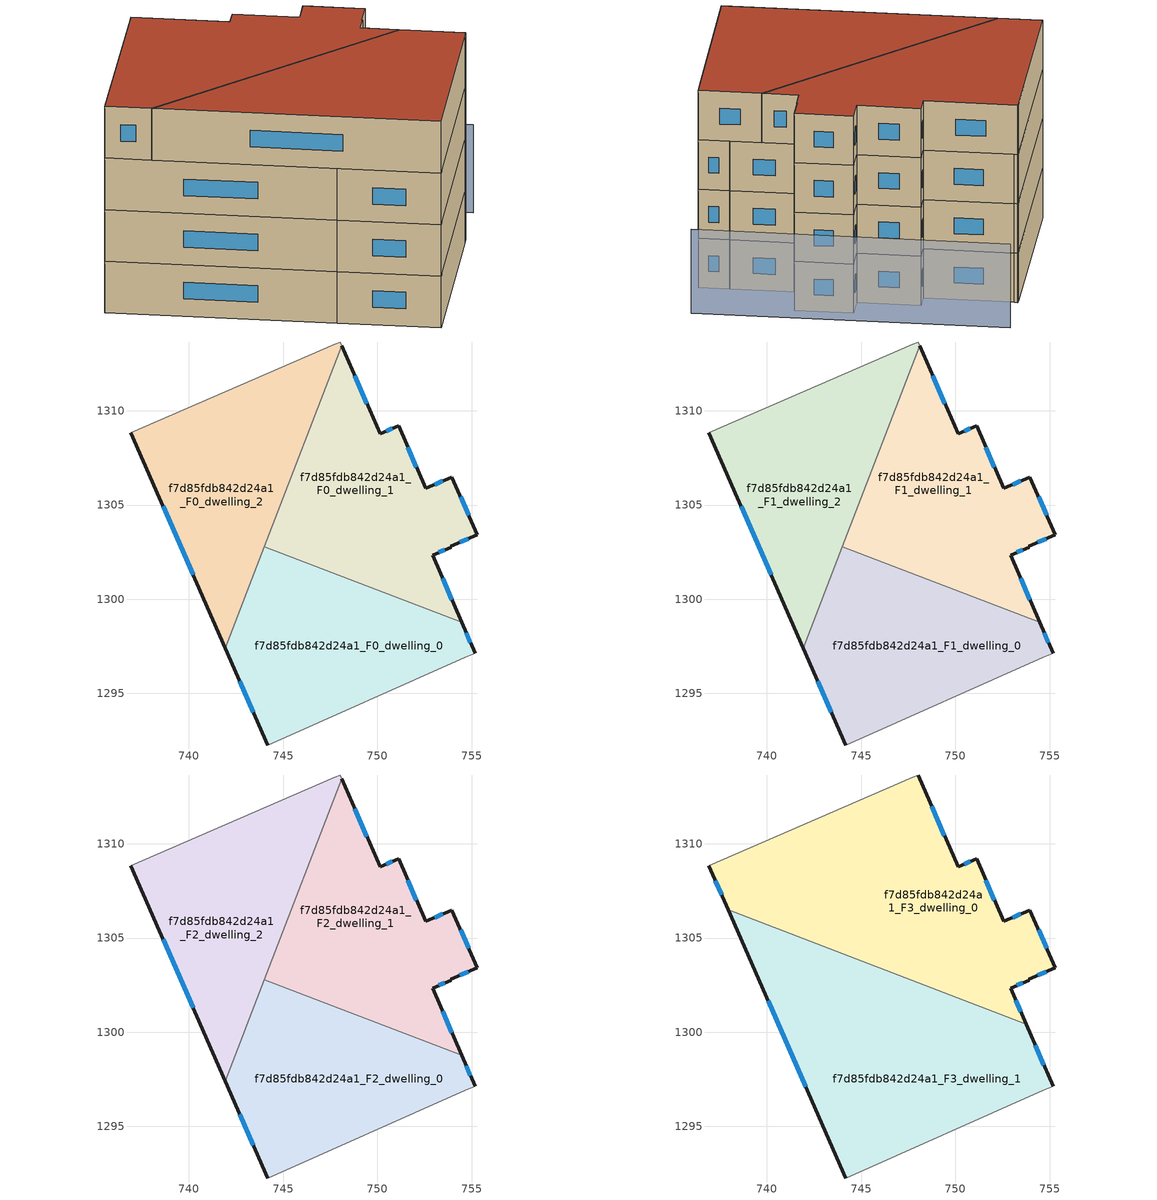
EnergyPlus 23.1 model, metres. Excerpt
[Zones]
f7d85fdb842d24a1_F0_dwelling_0
 floor ground (EU_floor_Construction): 754.48,1298.77 755.19,1297.14 754.66,1296.91 744.19,1292.26 741.94,1297.4 744.01,1302.79 z0
 wall outside (EU_wall_Construction): 755.19,1297.14 754.48,1298.77 / 741.94,1297.4 744.19,1292.26 z0:3
 wall adiabatic (EU_wall_Construction): 744.19,1292.26 754.66,1296.91 755.19,1297.14 z0:3
 wall to f7d85fdb842d24a1_F0_dwelling_1 (EU_wall_Construction): 754.48,1298.77 744.01,1302.79 z0:3
 wall to f7d85fdb842d24a1_F0_dwelling_2 (EU_wall_Construction): 744.01,1302.79 741.94,1297.4 z0:3
 window (EU_Window_Construction): 754.95,1297.69 754.72,1298.21 / 742.7,1295.65 743.42,1294.01 z1.02:1.98
f7d85fdb842d24a1_F0_dwelling_1
 floor ground (EU_floor_Construction): 751.13,1309.21 752.56,1305.88 753.96,1306.49 755.3,1303.42 753.9,1302.82 753.92,1302.76 752.94,1302.34 754.48,1298.77 744.01,1302.79 748.11,1313.46 750.14,1308.78 z0
 wall outside (EU_wall_Construction): 754.48,1298.77 752.94,1302.34 753.92,1302.76 753.9,1302.82 755.3,1303.42 753.96,1306.49 752.56,1305.88 751.13,1309.21 750.14,1308.78 748.11,1313.46 z0:3
 wall to f7d85fdb842d24a1_F0_dwelling_2 (EU_wall_Construction): 748.11,1313.46 744.01,1302.79 z0:3
 window (EU_Window_Construction): 750.79,1309.06 750.48,1308.92 / 752.07,1307.01 751.62,1308.07 / 753.49,1306.28 753.04,1306.09 / 754.84,1304.46 754.42,1305.44 / 754.37,1303.02 754.82,1303.21 / 753.27,1302.48 753.58,1302.62 / 753.96,1299.98 753.46,1301.12 / 749.45,1310.37 748.8,1311.87 z1.02:1.98
f7d85fdb842d24a1_F0_dwelling_2
 floor ground (EU_floor_Construction): 748.03,1313.65 748.11,1313.46 741.94,1297.4 736.93,1308.83 747.75,1313.54 z0
 wall outside (EU_wall_Construction): 736.93,1308.83 741.94,1297.4 z0:3
 wall adiabatic (EU_wall_Construction): 748.11,1313.46 748.03,1313.65 747.75,1313.54 736.93,1308.83 z0:3
 window (EU_Window_Construction): 738.63,1304.94 740.23,1301.29 z1.02:1.98
f7d85fdb842d24a1_F1_dwelling_0
 floor to f7d85fdb842d24a1_F0_dwelling_0 (EU_floor_Construction): 754.48,1298.77 755.19,1297.14 754.66,1296.91 744.19,1292.26 741.94,1297.4 744.01,1302.79 z3
 wall outside (EU_wall_Construction): 755.19,1297.14 754.48,1298.77 / 741.94,1297.4 744.19,1292.26 z3:6
 wall adiabatic (EU_wall_Construction): 744.19,1292.26 754.66,1296.91 755.19,1297.14 z3:6
 wall to f7d85fdb842d24a1_F1_dwelling_1 (EU_wall_Construction): 754.48,1298.77 744.01,1302.79 z3:6
 wall to f7d85fdb842d24a1_F1_dwelling_2 (EU_wall_Construction): 744.01,1302.79 741.94,1297.4 z3:6
 window (EU_Window_Construction): 754.95,1297.69 754.72,1298.21 / 742.7,1295.65 743.42,1294.01 z4.02:4.98
f7d85fdb842d24a1_F1_dwelling_1
 floor to f7d85fdb842d24a1_F0_dwelling_1 (EU_floor_Construction): 751.13,1309.21 752.56,1305.88 753.96,1306.49 755.3,1303.42 753.9,1302.82 753.92,1302.76 752.94,1302.34 754.48,1298.77 744.01,1302.79 748.11,1313.46 750.14,1308.78 z3
 wall outside (EU_wall_Construction): 754.48,1298.77 752.94,1302.34 753.92,1302.76 753.9,1302.82 755.3,1303.42 753.96,1306.49 752.56,1305.88 751.13,1309.21 750.14,1308.78 748.11,1313.46 z3:6
 wall to f7d85fdb842d24a1_F1_dwelling_2 (EU_wall_Construction): 748.11,1313.46 744.01,1302.79 z3:6
 window (EU_Window_Construction): 750.79,1309.06 750.48,1308.92 / 752.07,1307.01 751.62,1308.07 / 753.49,1306.28 753.04,1306.09 / 754.84,1304.46 754.42,1305.44 / 754.37,1303.02 754.82,1303.21 / 753.27,1302.48 753.58,1302.62 / 753.96,1299.98 753.46,1301.12 / 749.45,1310.37 748.8,1311.87 z4.02:4.98
f7d85fdb842d24a1_F1_dwelling_2
 floor to f7d85fdb842d24a1_F0_dwelling_2 (EU_floor_Construction): 748.03,1313.65 748.11,1313.46 741.94,1297.4 736.92,1308.83 747.75,1313.54 z3
 wall outside (EU_wall_Construction): 736.93,1308.83 741.94,1297.4 z3:6
 wall adiabatic (EU_wall_Construction): 748.11,1313.46 748.03,1313.65 747.75,1313.54 736.93,1308.83 z3:6
 window (EU_Window_Construction): 738.63,1304.94 740.23,1301.29 z4.02:4.98
f7d85fdb842d24a1_F2_dwelling_0
 floor to f7d85fdb842d24a1_F1_dwelling_0 (EU_floor_Construction): 754.48,1298.77 755.19,1297.14 754.66,1296.91 744.19,1292.26 741.94,1297.4 744.01,1302.79 z6
 wall outside (EU_wall_Construction): 755.19,1297.14 754.48,1298.77 / 741.94,1297.4 744.19,1292.26 z6:9
 wall adiabatic (EU_wall_Construction): 744.19,1292.26 754.66,1296.91 755.19,1297.14 z6:9
 wall to f7d85fdb842d24a1_F2_dwelling_1 (EU_wall_Construction): 754.48,1298.77 744.01,1302.79 z6:9
 wall to f7d85fdb842d24a1_F2_dwelling_2 (EU_wall_Construction): 744.01,1302.79 741.94,1297.4 z6:9
 window (EU_Window_Construction): 754.95,1297.69 754.72,1298.21 / 742.7,1295.65 743.42,1294.01 z7.02:7.98
f7d85fdb842d24a1_F2_dwelling_1
 floor to f7d85fdb842d24a1_F1_dwelling_1 (EU_floor_Construction): 751.13,1309.21 752.56,1305.88 753.96,1306.49 755.3,1303.42 753.9,1302.82 753.92,1302.76 752.94,1302.34 754.48,1298.77 744.01,1302.79 748.11,1313.46 750.14,1308.78 z6
 wall outside (EU_wall_Construction): 754.48,1298.77 752.94,1302.34 753.92,1302.76 753.9,1302.82 755.3,1303.42 753.96,1306.49 752.56,1305.88 751.13,1309.21 750.14,1308.78 748.11,1313.46 z6:9
 wall to f7d85fdb842d24a1_F2_dwelling_2 (EU_wall_Construction): 748.11,1313.46 744.01,1302.79 z6:9
 window (EU_Window_Construction): 750.79,1309.06 750.48,1308.92 / 752.07,1307.01 751.62,1308.07 / 753.49,1306.28 753.04,1306.09 / 754.84,1304.46 754.42,1305.44 / 754.37,1303.02 754.82,1303.21 / 753.27,1302.48 753.58,1302.62 / 753.96,1299.98 753.46,1301.12 / 749.45,1310.37 748.8,1311.87 z7.02:7.98
f7d85fdb842d24a1_F2_dwelling_2
 floor to f7d85fdb842d24a1_F1_dwelling_2 (EU_floor_Construction): 748.03,1313.65 748.11,1313.46 741.94,1297.4 736.92,1308.83 747.75,1313.54 z6
 wall outside (EU_wall_Construction): 736.93,1308.83 741.94,1297.4 z6:9
 wall adiabatic (EU_wall_Construction): 748.11,1313.46 748.03,1313.65 747.75,1313.54 736.93,1308.83 z6:9
 window (EU_Window_Construction): 738.63,1304.94 740.23,1301.29 z7.02:7.98
f7d85fdb842d24a1_F3_dwelling_0
 floor to f7d85fdb842d24a1_F2_dwelling_1 (EU_floor_Construction): 751.13,1309.21 752.56,1305.88 753.96,1306.49 755.3,1303.42 753.9,1302.82 753.92,1302.76 752.94,1302.34 753.76,1300.43 744.47,1304 748.11,1313.46 750.14,1308.78 z9
 floor to f7d85fdb842d24a1_F2_dwelling_2 (EU_floor_Construction): 748.03,1313.65 748.11,1313.46 744.47,1304 737.94,1306.5 736.92,1308.83 747.75,1313.54 z9
 wall outside (EU_wall_Construction): 753.76,1300.43 752.94,1302.34 753.92,1302.76 753.9,1302.82 755.3,1303.42 753.96,1306.49 752.56,1305.88 751.13,1309.21 750.14,1308.78 748.03,1313.65 / 736.93,1308.83 737.94,1306.5 z9:12
 wall adiabatic (EU_wall_Construction): 748.03,1313.65 747.75,1313.54 736.93,1308.83 z9:12
 wall to f7d85fdb842d24a1_F3_dwelling_1 (EU_wall_Construction): 737.94,1306.51 753.76,1300.43 z9:12
 window (EU_Window_Construction): 749.42,1310.44 748.75,1311.99 / 750.79,1309.06 750.48,1308.92 / 752.07,1307.01 751.62,1308.07 / 753.49,1306.28 753.04,1306.09 / 754.84,1304.46 754.42,1305.44 / 754.37,1303.02 754.82,1303.21 / 753.27,1302.48 753.58,1302.62 / 753.48,1301.08 753.22,1301.69 / 737.27,1308.04 737.6,1307.3 z10.02:10.98
 roof outside (EU_roof_Construction): 753.76,1300.43 752.94,1302.34 753.92,1302.76 753.9,1302.82 755.3,1303.42 753.96,1306.49 752.56,1305.88 751.13,1309.21 750.14,1308.78 748.03,1313.65 747.75,1313.54 736.93,1308.83 737.94,1306.5 z12
f7d85fdb842d24a1_F3_dwelling_1
 floor to f7d85fdb842d24a1_F2_dwelling_0 (EU_floor_Construction): 754.48,1298.77 755.19,1297.14 754.66,1296.91 744.19,1292.26 741.94,1297.4 744.01,1302.79 z9
 floor to f7d85fdb842d24a1_F2_dwelling_1 (EU_floor_Construction): 753.76,1300.43 754.48,1298.77 744.01,1302.79 744.47,1304 z9
 floor to f7d85fdb842d24a1_F2_dwelling_2 (EU_floor_Construction): 744.47,1304 741.94,1297.4 737.94,1306.5 z9
 wall outside (EU_wall_Construction): 755.19,1297.14 753.76,1300.43 / 737.94,1306.5 744.19,1292.26 z9:12
 wall adiabatic (EU_wall_Construction): 744.19,1292.26 754.66,1296.91 755.19,1297.14 z9:12
 window (EU_Window_Construction): 754.7,1298.26 754.25,1299.31 / 740.07,1301.66 742.06,1297.11 z10.02:10.98
 roof outside (EU_roof_Construction): 754.66,1296.91 755.19,1297.14 753.76,1300.43 737.94,1306.5 744.19,1292.26 z12
shading: 758.52,1298.62 751.35,1315.1 z0:5.1
[Building]
EU S2 Campaign: North Axis=0; Terrain=City; Solar Distribution=FullExterior
[Site:Location]
Vienna: Latitude=48; Longitude=16.5; Time Zone=1; Elevation=183
[SizingPeriod:WeatherFileDays]
AnnualSizingPeriod: Begin Month=1; Begin Day of Month=1; End Month=12; End Day of Month=31; Day of Week for Start Day=Monday; Use Weather File Daylight Saving Period=No; Use Weather File Rain and Snow Indicators=No
[MATERIAL]
EU_InternalMass_Material: Roughness=MediumRough; Thickness=0.1; Conductivity=1; Density=1800; Specific Heat=900; Thermal Absorptance=0.9; Solar Absorptance=0.7; Visible Absorptance=0.7
[MATERIAL:NOMASS] Roughness=MediumRough; Thermal Absorptance=0.9; Solar Absorptance=0.7; Visible Absorptance=0.7
Name | Thermal Resistance
EU_wall_NoMass | 0.942466
EU_roof_NoMass | 0.551687
EU_floor_NoMass | 0.66527
[WINDOWMATERIAL:SIMPLEGLAZINGSYSTEM]
EU_Window_SimpleGlazing: UFactor=2.03367; Solar Heat Gain Coefficient=0.65; Visible Transmittance=0.65
[CONSTRUCTION]
EU_wall_Construction: EU_wall_NoMass
EU_roof_Construction: EU_roof_NoMass
EU_floor_Construction: EU_floor_NoMass
EU_Window_Construction: EU_Window_SimpleGlazing
EU_InternalMass_Construction: EU_InternalMass_Material
[ZONE] Type=1; Multiplier=1; Ceiling Height=autocalculate; Floor Area=autocalculate; Part of Total Floor Area=Yes
Name | Volume
f7d85fdb842d24a1_F0_dwelling_0 | 230.376
f7d85fdb842d24a1_F1_dwelling_0; f7d85fdb842d24a1_F2_dwelling_0 | 230.377
f7d85fdb842d24a1_F3_dwelling_0 | 345.541
f7d85fdb842d24a1_F0_dwelling_1 | 230.364
f7d85fdb842d24a1_F1_dwelling_1; f7d85fdb842d24a1_F2_dwelling_1 | 230.36
f7d85fdb842d24a1_F3_dwelling_1 | 345.552
f7d85fdb842d24a1_F0_dwelling_2 | 230.359
f7d85fdb842d24a1_F1_dwelling_2; f7d85fdb842d24a1_F2_dwelling_2 | 230.358
[INTERNALMASS] Construction=EU_InternalMass_Construction
Name | Zone or ZoneList | Surface Area
f7d85fdb842d24a1_F0_dwelling_0_EU_InternalMass | f7d85fdb842d24a1_F0_dwelling_0 | 76.793
f7d85fdb842d24a1_F0_dwelling_1_EU_InternalMass | f7d85fdb842d24a1_F0_dwelling_1 | 76.7872
f7d85fdb842d24a1_F0_dwelling_2_EU_InternalMass | f7d85fdb842d24a1_F0_dwelling_2 | 76.7862
f7d85fdb842d24a1_F1_dwelling_0_EU_InternalMass | f7d85fdb842d24a1_F1_dwelling_0 | 76.793
f7d85fdb842d24a1_F1_dwelling_1_EU_InternalMass | f7d85fdb842d24a1_F1_dwelling_1 | 76.7872
f7d85fdb842d24a1_F1_dwelling_2_EU_InternalMass | f7d85fdb842d24a1_F1_dwelling_2 | 76.7862
f7d85fdb842d24a1_F2_dwelling_0_EU_InternalMass | f7d85fdb842d24a1_F2_dwelling_0 | 76.793
f7d85fdb842d24a1_F2_dwelling_1_EU_InternalMass | f7d85fdb842d24a1_F2_dwelling_1 | 76.7872
f7d85fdb842d24a1_F2_dwelling_2_EU_InternalMass | f7d85fdb842d24a1_F2_dwelling_2 | 76.7862
f7d85fdb842d24a1_F3_dwelling_0_EU_InternalMass | f7d85fdb842d24a1_F3_dwelling_0 | 115.182
f7d85fdb842d24a1_F3_dwelling_1_EU_InternalMass | f7d85fdb842d24a1_F3_dwelling_1 | 115.186
[OTHEREQUIPMENT] Fuel Type=Electricity; Design Level Calculation Method=Watts/Area; Power per Zone Floor Area=1; Fraction Latent=0; Fraction Radiant=0; Fraction Lost=0; Carbon Dioxide Generation Rate=0; EndUse Subcategory=EU_Step8_InternalGains
Name | Zone or ZoneList or Space or SpaceList | Schedule
EU_Step8_InternalGain_f7d85fdb842d24a1_F0_dwelling_0_f000 | f7d85fdb842d24a1_F0_dwelling_0 | EU_Step8_GainSchedule_f7d85fdb842d24a1_F0_dwelling_0_f000
EU_Step8_InternalGain_f7d85fdb842d24a1_F0_dwelling_1_f000 | f7d85fdb842d24a1_F0_dwelling_1 | EU_Step8_GainSchedule_f7d85fdb842d24a1_F0_dwelling_1_f000
EU_Step8_InternalGain_f7d85fdb842d24a1_F0_dwelling_2_f000 | f7d85fdb842d24a1_F0_dwelling_2 | EU_Step8_GainSchedule_f7d85fdb842d24a1_F0_dwelling_2_f000
EU_Step8_InternalGain_f7d85fdb842d24a1_F1_dwelling_0_f000 | f7d85fdb842d24a1_F1_dwelling_0 | EU_Step8_GainSchedule_f7d85fdb842d24a1_F1_dwelling_0_f000
EU_Step8_InternalGain_f7d85fdb842d24a1_F1_dwelling_1_f000 | f7d85fdb842d24a1_F1_dwelling_1 | EU_Step8_GainSchedule_f7d85fdb842d24a1_F1_dwelling_1_f000
EU_Step8_InternalGain_f7d85fdb842d24a1_F1_dwelling_2_f000 | f7d85fdb842d24a1_F1_dwelling_2 | EU_Step8_GainSchedule_f7d85fdb842d24a1_F1_dwelling_2_f000
EU_Step8_InternalGain_f7d85fdb842d24a1_F2_dwelling_0_f000 | f7d85fdb842d24a1_F2_dwelling_0 | EU_Step8_GainSchedule_f7d85fdb842d24a1_F2_dwelling_0_f000
EU_Step8_InternalGain_f7d85fdb842d24a1_F2_dwelling_1_f000 | f7d85fdb842d24a1_F2_dwelling_1 | EU_Step8_GainSchedule_f7d85fdb842d24a1_F2_dwelling_1_f000
EU_Step8_InternalGain_f7d85fdb842d24a1_F2_dwelling_2_f000 | f7d85fdb842d24a1_F2_dwelling_2 | EU_Step8_GainSchedule_f7d85fdb842d24a1_F2_dwelling_2_f000
EU_Step8_InternalGain_f7d85fdb842d24a1_F3_dwelling_0_f000 | f7d85fdb842d24a1_F3_dwelling_0 | EU_Step8_GainSchedule_f7d85fdb842d24a1_F3_dwelling_0_f000
EU_Step8_InternalGain_f7d85fdb842d24a1_F3_dwelling_1_f000 | f7d85fdb842d24a1_F3_dwelling_1 | EU_Step8_GainSchedule_f7d85fdb842d24a1_F3_dwelling_1_f000
[ZONEVENTILATION:DESIGNFLOWRATE] Schedule=EU_AlwaysOn; Design Flow Rate Calculation Method=AirChanges/Hour; Air Changes per Hour=0.530523; Ventilation Type=Natural; Fan Pressure Rise=0; Fan Total Efficiency=1; Constant Term Coefficient=1; Temperature Term Coefficient=0; Velocity Term Coefficient=0; Velocity Squared Term Coefficient=0; Minimum Indoor Temperature=-100; Maximum Indoor Temperature=100; Delta Temperature=-100; Minimum Outdoor Temperature=-100; Maximum Outdoor Temperature=100; Maximum Wind Speed=40
Name | Zone or ZoneList or Space or SpaceList
EU_ConstantAir_f7d85fdb842d24a1_F0_dwelling_0 | f7d85fdb842d24a1_F0_dwelling_0
EU_ConstantAir_f7d85fdb842d24a1_F0_dwelling_1 | f7d85fdb842d24a1_F0_dwelling_1
EU_ConstantAir_f7d85fdb842d24a1_F0_dwelling_2 | f7d85fdb842d24a1_F0_dwelling_2
EU_ConstantAir_f7d85fdb842d24a1_F1_dwelling_0 | f7d85fdb842d24a1_F1_dwelling_0
EU_ConstantAir_f7d85fdb842d24a1_F1_dwelling_1 | f7d85fdb842d24a1_F1_dwelling_1
EU_ConstantAir_f7d85fdb842d24a1_F1_dwelling_2 | f7d85fdb842d24a1_F1_dwelling_2
EU_ConstantAir_f7d85fdb842d24a1_F2_dwelling_0 | f7d85fdb842d24a1_F2_dwelling_0
EU_ConstantAir_f7d85fdb842d24a1_F2_dwelling_1 | f7d85fdb842d24a1_F2_dwelling_1
EU_ConstantAir_f7d85fdb842d24a1_F2_dwelling_2 | f7d85fdb842d24a1_F2_dwelling_2
EU_ConstantAir_f7d85fdb842d24a1_F3_dwelling_0 | f7d85fdb842d24a1_F3_dwelling_0
EU_ConstantAir_f7d85fdb842d24a1_F3_dwelling_1 | f7d85fdb842d24a1_F3_dwelling_1
[HVACTEMPLATE:THERMOSTAT] Constant Heating Setpoint=20; Constant Cooling Setpoint=50
EU_HeatOnly_f7d85fdb842d24a1_F0_dwelling_0; EU_HeatOnly_f7d85fdb842d24a1_F0_dwelling_1; EU_HeatOnly_f7d85fdb842d24a1_F0_dwelling_2; EU_HeatOnly_f7d85fdb842d24a1_F1_dwelling_0; EU_HeatOnly_f7d85fdb842d24a1_F1_dwelling_1; EU_HeatOnly_f7d85fdb842d24a1_F1_dwelling_2; EU_HeatOnly_f7d85fdb842d24a1_F2_dwelling_0; EU_HeatOnly_f7d85fdb842d24a1_F2_dwelling_1; EU_HeatOnly_f7d85fdb842d24a1_F2_dwelling_2; EU_HeatOnly_f7d85fdb842d24a1_F3_dwelling_0; EU_HeatOnly_f7d85fdb842d24a1_F3_dwelling_1
[HVACTEMPLATE:ZONE:IDEALLOADSAIRSYSTEM] System Availability Schedule=EU_AlwaysOn; Maximum Heating Supply Air Temperature=50; Minimum Cooling Supply Air Temperature=13; Maximum Heating Supply Air Humidity Ratio=0.0156; Minimum Cooling Supply Air Humidity Ratio=0.0077; Heating Limit=NoLimit; Cooling Limit=NoLimit; Heating Availability Schedule=EU_AlwaysOn; Cooling Availability Schedule=EU_CoolingOff; Dehumidification Control Type=ConstantSensibleHeatRatio; Cooling Sensible Heat Ratio=0.7; Dehumidification Setpoint=60; Humidification Control Type=None; Humidification Setpoint=30; Outdoor Air Method=None; Outdoor Air Flow Rate per Person=0.00944; Outdoor Air Flow Rate per Zone Floor Area=0; Outdoor Air Flow Rate per Zone=0; Demand Controlled Ventilation Type=None; Outdoor Air Economizer Type=NoEconomizer; Heat Recovery Type=None; Sensible Heat Recovery Effectiveness=0.7; Latent Heat Recovery Effectiveness=0.65
Name | Template Thermostat
f7d85fdb842d24a1_F0_dwelling_0 | EU_HeatOnly_f7d85fdb842d24a1_F0_dwelling_0
f7d85fdb842d24a1_F0_dwelling_1 | EU_HeatOnly_f7d85fdb842d24a1_F0_dwelling_1
f7d85fdb842d24a1_F0_dwelling_2 | EU_HeatOnly_f7d85fdb842d24a1_F0_dwelling_2
f7d85fdb842d24a1_F1_dwelling_0 | EU_HeatOnly_f7d85fdb842d24a1_F1_dwelling_0
f7d85fdb842d24a1_F1_dwelling_1 | EU_HeatOnly_f7d85fdb842d24a1_F1_dwelling_1
f7d85fdb842d24a1_F1_dwelling_2 | EU_HeatOnly_f7d85fdb842d24a1_F1_dwelling_2
f7d85fdb842d24a1_F2_dwelling_0 | EU_HeatOnly_f7d85fdb842d24a1_F2_dwelling_0
f7d85fdb842d24a1_F2_dwelling_1 | EU_HeatOnly_f7d85fdb842d24a1_F2_dwelling_1
f7d85fdb842d24a1_F2_dwelling_2 | EU_HeatOnly_f7d85fdb842d24a1_F2_dwelling_2
f7d85fdb842d24a1_F3_dwelling_0 | EU_HeatOnly_f7d85fdb842d24a1_F3_dwelling_0
f7d85fdb842d24a1_F3_dwelling_1 | EU_HeatOnly_f7d85fdb842d24a1_F3_dwelling_1
[SIZING:ZONE] Zone Cooling Design Supply Air Temperature Input Method=SupplyAirTemperature; Zone Cooling Design Supply Air Temperature=13; Zone Heating Design Supply Air Temperature Input Method=SupplyAirTemperature; Zone Heating Design Supply Air Temperature=50; Zone Cooling Design Supply Air Humidity Ratio=0.008; Zone Heating Design Supply Air Humidity Ratio=0.008; Cooling Design Air Flow Method=DesignDay; Cooling Design Air Flow Rate=0; Cooling Minimum Air Flow per Zone Floor Area=0.000762; Cooling Minimum Air Flow=0; Cooling Minimum Air Flow Fraction=0.2; Heating Design Air Flow Method=DesignDay; Heating Design Air Flow Rate=0; Heating Maximum Air Flow per Zone Floor Area=0.002032; Heating Maximum Air Flow=0.141576; Heating Maximum Air Flow Fraction=0.3; Account for Dedicated Outdoor Air System=No; Dedicated Outdoor Air System Control Strategy=NeutralSupplyAir; Dedicated Outdoor Air Low Setpoint Temperature for Design=autosize; Dedicated Outdoor Air High Setpoint Temperature for Design=autosize; Zone Load Sizing Method=Sensible Load Only No Latent Load; Zone Latent Cooling Design Supply Air Humidity Ratio Input Method=HumidityRatioDifference; Zone Cooling Design Supply Air Humidity Ratio Difference=0.005; Zone Latent Heating Design Supply Air Humidity Ratio Input Method=HumidityRatioDifference; Zone Humidification Design Supply Air Humidity Ratio Difference=0.005
f7d85fdb842d24a1_F0_dwelling_0; f7d85fdb842d24a1_F0_dwelling_1; f7d85fdb842d24a1_F0_dwelling_2; f7d85fdb842d24a1_F1_dwelling_0; f7d85fdb842d24a1_F1_dwelling_1; f7d85fdb842d24a1_F1_dwelling_2; f7d85fdb842d24a1_F2_dwelling_0; f7d85fdb842d24a1_F2_dwelling_1; f7d85fdb842d24a1_F2_dwelling_2; f7d85fdb842d24a1_F3_dwelling_0; f7d85fdb842d24a1_F3_dwelling_1
[SCHEDULE:CONSTANT]
Name | Hourly Value
EU_AlwaysOn | 1
EU_CoolingOff | 0
[SCHEDULE:FILE] Column Number=1; Rows to Skip at Top=0; Number of Hours of Data=8760; Column Separator=Comma; Interpolate to Timestep=No; Minutes per Item=60; Adjust Schedule for Daylight Savings=Yes
Name | File
EU_Step8_GainSchedule_f7d85fdb842d24a1_F0_dwelling_0_f000 | ../../schedules/f7d85fdb842d24a1/f7d85fdb842d24a1_F0_dwelling_0_f000_gain.csv
EU_Step8_GainSchedule_f7d85fdb842d24a1_F0_dwelling_1_f000 | ../../schedules/f7d85fdb842d24a1/f7d85fdb842d24a1_F0_dwelling_1_f000_gain.csv
EU_Step8_GainSchedule_f7d85fdb842d24a1_F0_dwelling_2_f000 | ../../schedules/f7d85fdb842d24a1/f7d85fdb842d24a1_F0_dwelling_2_f000_gain.csv
EU_Step8_GainSchedule_f7d85fdb842d24a1_F1_dwelling_0_f000 | ../../schedules/f7d85fdb842d24a1/f7d85fdb842d24a1_F1_dwelling_0_f000_gain.csv
EU_Step8_GainSchedule_f7d85fdb842d24a1_F1_dwelling_1_f000 | ../../schedules/f7d85fdb842d24a1/f7d85fdb842d24a1_F1_dwelling_1_f000_gain.csv
EU_Step8_GainSchedule_f7d85fdb842d24a1_F1_dwelling_2_f000 | ../../schedules/f7d85fdb842d24a1/f7d85fdb842d24a1_F1_dwelling_2_f000_gain.csv
EU_Step8_GainSchedule_f7d85fdb842d24a1_F2_dwelling_0_f000 | ../../schedules/f7d85fdb842d24a1/f7d85fdb842d24a1_F2_dwelling_0_f000_gain.csv
EU_Step8_GainSchedule_f7d85fdb842d24a1_F2_dwelling_1_f000 | ../../schedules/f7d85fdb842d24a1/f7d85fdb842d24a1_F2_dwelling_1_f000_gain.csv
EU_Step8_GainSchedule_f7d85fdb842d24a1_F2_dwelling_2_f000 | ../../schedules/f7d85fdb842d24a1/f7d85fdb842d24a1_F2_dwelling_2_f000_gain.csv
EU_Step8_GainSchedule_f7d85fdb842d24a1_F3_dwelling_0_f000 | ../../schedules/f7d85fdb842d24a1/f7d85fdb842d24a1_F3_dwelling_0_f000_gain.csv
EU_Step8_GainSchedule_f7d85fdb842d24a1_F3_dwelling_1_f000 | ../../schedules/f7d85fdb842d24a1/f7d85fdb842d24a1_F3_dwelling_1_f000_gain.csv
